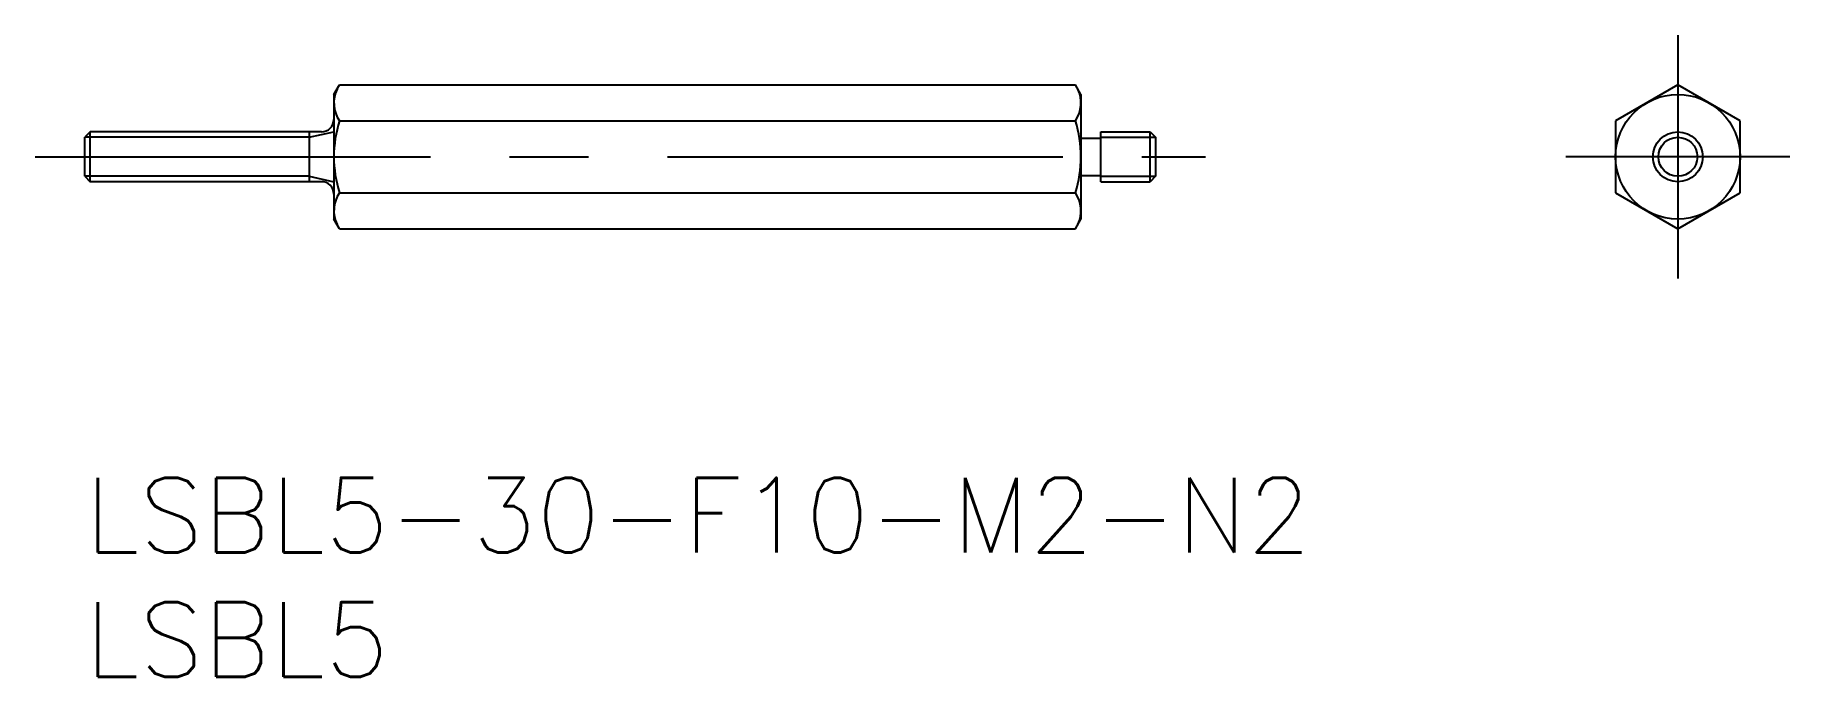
# Model space of a CAD drawing. Extents: x -2 to 68.5, y -8 to 17.8.
import ezdxf

# ---------------------------------------------------------------- set-up
doc = ezdxf.new("R2010")
doc.units = 0
doc.header["$LTSCALE"] = 0.5
doc.linetypes.add('CENTER', pattern=[50.8, 31.75, -6.35, 6.35, -6.35])
for name, color, linetype in [('MSM_CENTER', 1, 'CENTER'), ('MSM_CONTINUOUS', 7, 'CONTINUOUS'), ('MSM_NARROW', 5, 'CONTINUOUS'), ('MSM_PART_NUMBER', 7, 'CONTINUOUS')]:
    doc.layers.add(name, color=color, linetype=linetype)
doc.styles.get("Standard").update_dxf_attribs({"font": 'txt.shx', "height": 3, "bigfont": 'bigfont.shx'})

# ---------------------------------------------------------------- blocks, each defined once
blk = doc.blocks.new('*U4')
at = {"layer": 'MSM_PART_NUMBER'}
blk.add_text('LSBL5-30-F10-M2-N2', height=3, dxfattribs=at).set_placement((0, -3))
blk = doc.blocks.new('*U5')
at = {"layer": 'MSM_PART_NUMBER'}
blk.add_text('LSBL5', height=3, dxfattribs=at).set_placement((0, -8))

msp = doc.modelspace()

# ---------------------------------------------------------------- linework, layer by layer
at = {"layer": 'MSM_CENTER'}
for p, q in [((63.971, 17.774), (63.971, 8)), ((-2, 12.887), (45, 12.887)), ((68.471, 12.887), (59.471, 12.887))]:
    msp.add_line(p, q, dxfattribs=at)
at = {"layer": 'MSM_CONTINUOUS'}
for p, q in [((10, 15.387), (10.223, 15.774)), ((10.223, 15.774), (39.777, 15.774)), ((40, 15.387), (39.777, 15.774)), ((63.971, 15.774), (61.471, 14.33)), ((66.471, 14.33), (63.971, 15.774)), ((10, 15.387), (10, 10.387)), ((40, 15.387), (40, 10.387)), ((10.223, 14.33), (39.777, 14.33)), ((61.471, 14.33), (61.471, 11.443)), ((66.471, 11.443), (66.471, 14.33)), ((0.216, 13.887), (0, 13.67)), ((0, 12.103), (0, 13.67)), ((9.5, 13.887), (0.216, 13.887)), ((0.216, 11.887), (0.216, 13.887)), ((9, 13.887), (9, 11.887)), ((40, 13.637), (40.8, 13.637)), ((40.8, 13.887), (42.783, 13.887)), ((40.8, 11.887), (40.8, 13.887)), ((42.783, 11.887), (42.783, 13.887)), ((42.783, 13.887), (43, 13.67)), ((43, 13.67), (43, 12.103)), ((0, 12.103), (0.216, 11.887)), ((40, 12.137), (40.8, 12.137)), ((43, 12.103), (42.783, 11.887)), ((9.5, 11.887), (0.216, 11.887)), ((10.223, 11.443), (39.777, 11.443)), ((40.8, 11.887), (42.783, 11.887)), ((61.471, 11.443), (63.971, 10)), ((63.971, 10), (66.471, 11.443)), ((10.223, 10), (10, 10.387)), ((10.223, 10), (39.777, 10)), ((39.777, 10), (40, 10.387))]:
    msp.add_line(p, q, dxfattribs=at)
for radius in [2.5, 1]:
    msp.add_circle((63.971, 12.887), radius, dxfattribs=at)
for centre, radius, start, end in [((11.278, 15.052), 1.278, 154.38425, 214.38425), ((38.722, 15.052), 1.278, 325.61575, 25.61575), ((9.5, 14.387), 0.5, 270, 0), ((14.777, 12.887), 4.777, 162.41205, 197.58795), ((35.223, 12.887), 4.777, 342.41205, 17.58795), ((9.5, 11.387), 0.5, 0, 90), ((11.278, 10.722), 1.278, 145.61575, 205.61575), ((38.722, 10.722), 1.278, 334.38425, 34.38425)]:
    msp.add_arc(centre, radius, start, end, dxfattribs=at)
at = {"layer": 'MSM_NARROW'}
for p, q in [((9, 13.67), (0, 13.67)), ((9, 13.67), (10, 13.887)), ((40.8, 13.67), (43, 13.67)), ((9, 12.103), (0, 12.103)), ((9, 12.103), (10, 11.887)), ((40.8, 12.103), (43, 12.103))]:
    msp.add_line(p, q, dxfattribs=at)
msp.add_circle((63.971, 12.887), 0.783, dxfattribs=at)

# ---------------------------------------------------------------- block references
at = {"layer": 'MSM_CONTINUOUS'}
for name in ['*U4', '*U5']:
    msp.add_blockref(name, (0, 0), dxfattribs=at)

doc.saveas('drawing.dxf')
